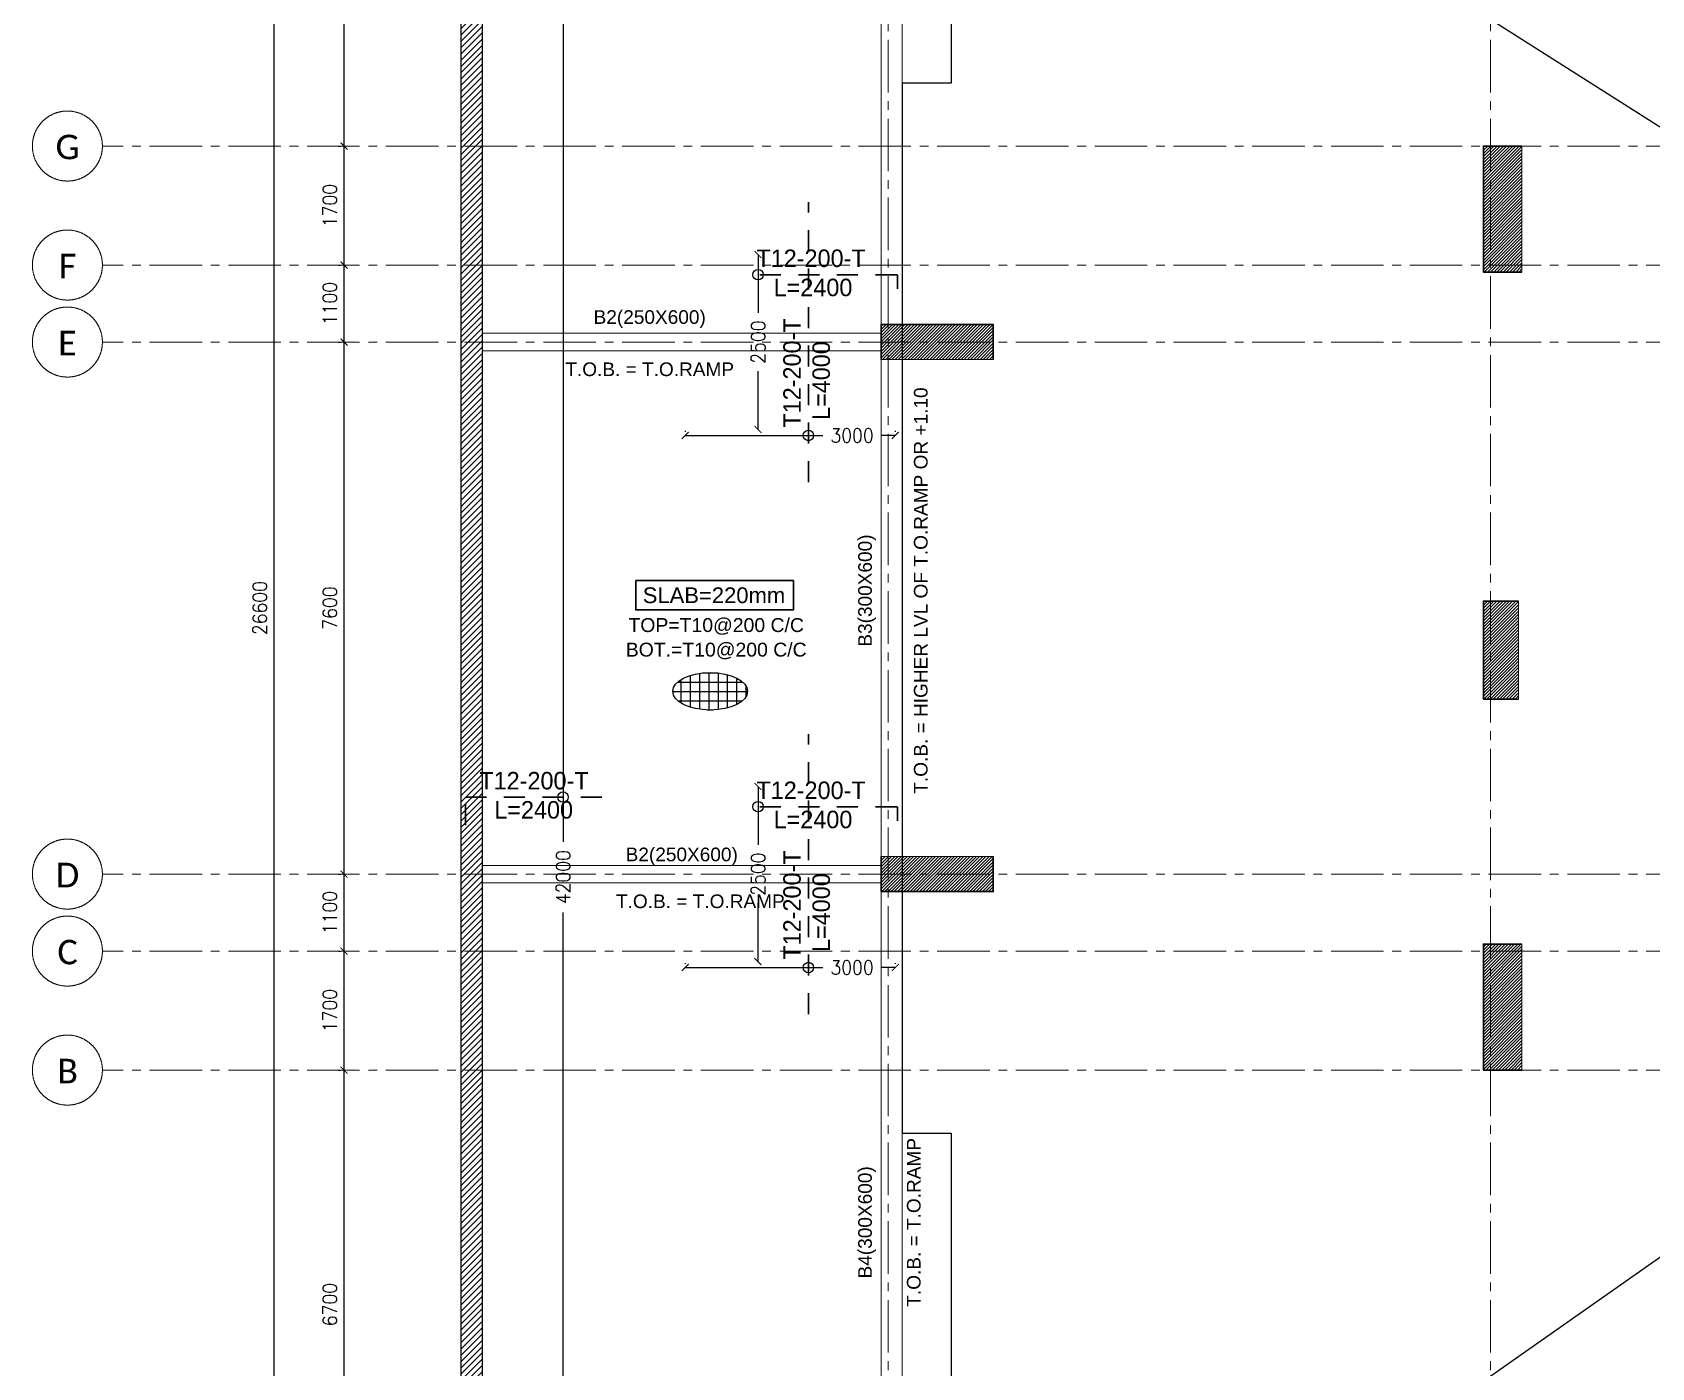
# Model space of a CAD drawing. Header units: millimetres. Extents: x -967280 to 3852, y 2833 to 1955156.
# Drawn here: x -453053 to -429926, y 589687 to 608761 of the extents above; entities that cross this region are included whole.
import ezdxf
from ezdxf.enums import TextEntityAlignment as Align

# ---------------------------------------------------------------- set-up
doc = ezdxf.new("R2010")
doc.units = ezdxf.units.MM
doc.header["$LTSCALE"] = 1000
doc.header["$PDMODE"] = 35
doc.header["$PDSIZE"] = 25
for name, pattern in [('$0$DASHED2', [0.375, 0.25, -0.125]), ('B05-FIRST FLOOR PLAN$0$DLINE', [0.55, 0.3, -0.25]), ('Columns_Structural070816$0$CENTER2', [1.125, 0.75, -0.125, 0.125, -0.125]), ('HRZN_Line-Ptrn-Sold', [9144001.0, 9144000.0, -1])]:
    doc.linetypes.add(name, pattern=pattern)
for name, color, linetype in [('_N-DIM 3', 7, 'Continuous'), ('B05-FIRST FLOOR PLAN$0$STR_ROOF RFT$0$S-SYMB', 30, 'Continuous'), ('R.C. footing', 4, 'Continuous'), ('S - BATH Hach', 1, 'Continuous'), ('S - col hach', 1, 'Continuous'), ('S - dot', 1, 'Continuous'), ('S -Beams', 2, 'Continuous'), ('ST-LEVEL', 3, 'Continuous')]:
    doc.layers.add(name, color=color, linetype=linetype)
for name, color, linetype, lineweight in [('A-AX-ATT-100', 7, 'HRZN_Line-Ptrn-Sold', 18), ('BEAMS', 3, 'HRZN_Line-Ptrn-Sold', 18), ('S - column', 6, 'Continuous', 60), ('S-TEXT-1', 3, 'Continuous', 20), ('S-TEXT-3', 8, 'Continuous', 13), ('ST-000-AXIS', 9, 'Columns_Structural070816$0$CENTER2', 9), ('ST-203-SLAB-TXT', 7, 'Continuous', 30), ('ST-206-SLAB-DIM', 1, 'Continuous', 20), ('ST-RFT-BOT', 2, '$0$DASHED2', 30), ('ST-RFT-TOP', 5, '$0$DASHED2', 30)]:
    doc.layers.add(name, color=color, linetype=linetype, lineweight=lineweight)
doc.styles.add('Arial_3', font='arial.ttf', dxfattribs={"height": 7999.15942})
doc.styles.add('B05-FIRST FLOOR PLAN$0$XS-Roof RFT$0$T25-100', font='STENCIL.shx', dxfattribs={"height": 250})
doc.styles.add('Calibri_2', font='calibri.ttf', dxfattribs={"height": 300})
doc.styles.add('ISO', font='isocp2.shx', dxfattribs={"width": 0.8})
doc.styles.add('STRECTURAL', font='arial.ttf')
doc.styles.add('TUNELNO', font='romans.shx', dxfattribs={"width": 0.9})
doc.styles.add('XREF-ST-FRAMING 1ST FLOOR$0$STRECTURAL', font='arial.ttf')
doc.dimstyles.new('Copy(2) of DSEC', dxfattribs={"dimtxt": 200, "dimasz": 100, "dimexe": 50, "dimexo": 80, "dimgap": 100, "dimtad": 1, "dimdec": 0, "dimrnd": 5, "dimzin": 0, "dimdsep": 46, "dimtxsty": 'TUNELNO', "dimblk": 'ARCHTICK', "dimcen": 0.09, "dimclrd": 1, "dimclre": 1, "dimclrt": 3, "dimadec": 0, "dimazin": 0, "dimtfac": 0.78125, "dimtdec": 0, "dimtix": 1, "dimtmove": 2, "dimatfit": 3, "dimldrblk": 'ARCHTICK', "dimfxl": 1, "dimtolj": 1, "dimtzin": 0, "dimarcsym": 0})
pattern_1 = [(45, (193250.144, -596912.31), (-22.4506403, 22.4506403), [])]

# ---------------------------------------------------------------- blocks, each defined once
blk = doc.blocks.new('A$C46269fcd new')
at = {"layer": 'S - BATH Hach', "ltscale": 30, "transparency": 33554483}
h = blk.add_hatch(dxfattribs=at)
h.set_pattern_fill('ANSI31', color=1, scale=20)
h.set_pattern_definition([(45, (643184.17, -484711.8), (-44.9012806, 44.9012806), [])])
h.paths.add_polyline_path([(47835, 35800), (47835, -9200), (-6100, -9200), (-6100, 35800), (-5800, 35800), (-5800, -8900), (47535, -8900), (47535, 35800)])
at = {"layer": 'R.C. footing', "color": 4, "ltscale": 30}
blk.add_lwpolyline([(47835, 35800), (47835, -9200), (-6100, -9200), (-6100, 35800), (-5800, 35800), (-5800, -8900), (47535, -8900), (47535, 35800)], close=True, dxfattribs=at)
blk = doc.blocks.new('FROM FOUNDATION TO UPPER LOWER BASEMENT_COLUMNS(new2)')
at = {"layer": 'S - col hach'}
h = blk.add_hatch(dxfattribs=at)
h.set_pattern_fill('ANSI31', color=256, scale=10)
h.set_pattern_definition([(45, (-119733.897, -851549.915), (-22.4506403, 22.4506403), [])])
h.paths.add_polyline_path([(425949, 630340), (425399, 630340), (425399, 628540), (425949, 628540)])
h = blk.add_hatch(dxfattribs=at)
h.set_pattern_fill('ANSI31', color=256, scale=10)
h.set_pattern_definition(pattern_1)
h.paths.add_polyline_path([(416799, 627290), (418399, 627290), (418399, 627790), (416799, 627790)])
h = blk.add_hatch(dxfattribs=at)
h.set_pattern_fill('ANSI31', color=256, scale=10)
h.set_pattern_definition([(45, (193250.144, -602312.31), (-22.4506403, 22.4506403), [])])
h.paths.add_polyline_path([(425899, 623840), (425399, 623840), (425399, 622440), (425899, 622440)])
h = blk.add_hatch(dxfattribs=at)
h.set_pattern_fill('ANSI31', color=256, scale=10)
h.set_pattern_definition(pattern_1)
h.paths.add_polyline_path([(418399, 620190), (416799, 620190), (416799, 619690), (418399, 619690)])
h = blk.add_hatch(dxfattribs=at)
h.set_pattern_fill('ANSI31', color=256, scale=10)
h.set_pattern_definition(pattern_1)
h.paths.add_polyline_path([(425949, 617140), (425949, 618940), (425399, 618940), (425399, 617140)])
at = {"layer": 'S - column', "lineweight": 15}
for points in [[(425949, 630340), (425399, 630340), (425399, 628540), (425949, 628540)], [(416799, 627790), (416799, 627290), (418399, 627290), (418399, 627790)], [(425899, 623840), (425399, 623840), (425399, 622440), (425899, 622440)], [(418399, 619690), (416799, 619690), (416799, 620190), (418399, 620190)], [(425949, 618940), (425949, 617140), (425399, 617140), (425399, 618940)]]:
    blk.add_lwpolyline(points, close=True, dxfattribs=at)
at = {"layer": 'ST-RFT-BOT', "color": 7, "linetype": 'Continuous', "ltscale": 30}
for points in [[(425949, 630340), (425399, 630340), (425399, 628540), (425949, 628540)], [(418399, 627290), (418399, 627790), (416799, 627790), (416799, 627290)], [(425899, 623840), (425399, 623840), (425399, 622440), (425899, 622440)], [(418399, 620190), (418399, 619690), (416799, 619690), (416799, 620190)], [(425949, 618940), (425399, 618940), (425399, 617140), (425949, 617140)]]:
    blk.add_lwpolyline(points, dxfattribs=at)
blk = doc.blocks.new('_ArchTick')
at = {"color": 0, "linetype": 'ByBlock', "const_width": 0.15}
blk.add_lwpolyline([(-0.5, -0.5), (0.5, 0.5)], dxfattribs=at)
blk = doc.blocks.new('*D1014')
at = {"layer": 'Defpoints', "color": 0, "transparency": 16777216}
for p in [(-445516, 621537), (-445516, 579537), (-445474, 579537)]:
    blk.add_point(p, dxfattribs=at)
at = {"layer": 'ST-206-SLAB-DIM', "color": 1, "lineweight": -2, "transparency": 16777216}
for p, q in [((-445474, 621537), (-445474, 597197)), ((-445436, 621537), (-445424, 621537)), ((-445474, 579537), (-445474, 596191)), ((-445436, 579537), (-445424, 579537))]:
    blk.add_line(p, q, dxfattribs=at)
at = {"layer": 'ST-206-SLAB-DIM', "color": 1, "lineweight": -2, "transparency": 16777216, "xscale": 100, "yscale": 100, "zscale": 100}
for p, rotation in [((-445474, 621537), 90), ((-445474, 579537), 270)]:
    blk.add_blockref('_ArchTick', p, dxfattribs=dict(at, rotation=rotation))
at = {"layer": 'ST-206-SLAB-DIM', "color": 3, "transparency": 16777216, "insert": (-445474, 596694), "char_height": 200, "attachment_point": 5, "rotation": 90, "style": 'TUNELNO'}
blk.add_mtext('\\A1;42000', dxfattribs=at)
blk = doc.blocks.new('*D1015')
at = {"layer": 'Defpoints', "color": 0, "transparency": 16777216}
for p in [(-442659, 605587), (-442689, 603087), (-442659, 603087)]:
    blk.add_point(p, dxfattribs=at)
at = {"layer": 'ST-206-SLAB-DIM', "color": 1, "lineweight": -2, "transparency": 16777216}
for p, q in [((-442689, 605587), (-442689, 604755)), ((-442689, 603087), (-442689, 603920))]:
    blk.add_line(p, q, dxfattribs=at)
at = {"layer": 'ST-206-SLAB-DIM', "color": 1, "lineweight": -2, "transparency": 16777216, "xscale": 100, "yscale": 100, "zscale": 100}
for p, rotation in [((-442689, 605587), 90), ((-442689, 603087), 270)]:
    blk.add_blockref('_ArchTick', p, dxfattribs=dict(at, rotation=rotation))
at = {"layer": 'ST-206-SLAB-DIM', "color": 3, "transparency": 16777216, "insert": (-442689, 604337), "char_height": 200, "attachment_point": 5, "rotation": 90, "style": 'TUNELNO'}
blk.add_mtext('\\A1;2500', dxfattribs=at)
blk = doc.blocks.new('*D1059')
at = {"layer": 'Defpoints', "color": 0, "transparency": 16777216}
for p in [(-443729, 602987), (-440729, 603003), (-440729, 602987)]:
    blk.add_point(p, dxfattribs=at)
at = {"layer": 'ST-206-SLAB-DIM', "color": 1, "lineweight": -2, "transparency": 16777216}
for p, q in [((-443729, 603067), (-443729, 603053)), ((-443729, 603003), (-441763, 603003)), ((-440729, 603003), (-440929, 603003)), ((-440729, 603067), (-440729, 603053))]:
    blk.add_line(p, q, dxfattribs=at)
at = {"layer": 'ST-206-SLAB-DIM', "color": 1, "lineweight": -2, "transparency": 16777216, "xscale": 100, "yscale": 100, "zscale": 100, "rotation": 180}
blk.add_blockref('_ArchTick', (-443729, 603003), dxfattribs=at)
at = {"layer": 'ST-206-SLAB-DIM', "color": 1, "lineweight": -2, "transparency": 16777216, "xscale": 100, "yscale": 100, "zscale": 100}
blk.add_blockref('_ArchTick', (-440729, 603003), dxfattribs=at)
at = {"layer": 'ST-206-SLAB-DIM', "color": 3, "transparency": 16777216, "insert": (-441346, 603003), "char_height": 200, "attachment_point": 5, "style": 'TUNELNO'}
blk.add_mtext('\\A1;3000', dxfattribs=at)
blk = doc.blocks.new('00_block1010')
at = {"layer": 'S-TEXT-1', "style": 'ISO', "width": 0.8}
for tag, p in [('LINE_1', (40.7, 75.2)), ('LINE_2', (40.7, 44.3))]:
    blk.add_attdef(tag, text='', height=22.5, dxfattribs=at).set_placement(p, align=Align.CENTER)
at = {"layer": 'S-TEXT-3', "style": 'ISO', "width": 0.8}
blk.add_attdef('LINE_3', text='', height=18, dxfattribs=at).set_placement((40.7, 13.4), align=Align.CENTER)
blk = doc.blocks.new('*D1060')
at = {"layer": 'Defpoints', "color": 0, "transparency": 16777216}
for p in [(-442659, 597987), (-442689, 595487), (-442659, 595487)]:
    blk.add_point(p, dxfattribs=at)
at = {"layer": 'ST-206-SLAB-DIM', "color": 1, "lineweight": -2, "transparency": 16777216}
for p, q in [((-442689, 597987), (-442689, 597155)), ((-442689, 595487), (-442689, 596320))]:
    blk.add_line(p, q, dxfattribs=at)
at = {"layer": 'ST-206-SLAB-DIM', "color": 1, "lineweight": -2, "transparency": 16777216, "xscale": 100, "yscale": 100, "zscale": 100}
for p, rotation in [((-442689, 597987), 90), ((-442689, 595487), 270)]:
    blk.add_blockref('_ArchTick', p, dxfattribs=dict(at, rotation=rotation))
at = {"layer": 'ST-206-SLAB-DIM', "color": 3, "transparency": 16777216, "insert": (-442689, 596737), "char_height": 200, "attachment_point": 5, "rotation": 90, "style": 'TUNELNO'}
blk.add_mtext('\\A1;2500', dxfattribs=at)
blk = doc.blocks.new('*D1061')
at = {"layer": 'Defpoints', "color": 0, "transparency": 16777216}
for p in [(-443729, 595387), (-440729, 595403), (-440729, 595387)]:
    blk.add_point(p, dxfattribs=at)
at = {"layer": 'ST-206-SLAB-DIM', "color": 1, "lineweight": -2, "transparency": 16777216}
for p, q in [((-443729, 595467), (-443729, 595453)), ((-443729, 595403), (-441763, 595403)), ((-440729, 595403), (-440929, 595403)), ((-440729, 595467), (-440729, 595453))]:
    blk.add_line(p, q, dxfattribs=at)
at = {"layer": 'ST-206-SLAB-DIM', "color": 1, "lineweight": -2, "transparency": 16777216, "xscale": 100, "yscale": 100, "zscale": 100, "rotation": 180}
blk.add_blockref('_ArchTick', (-443729, 595403), dxfattribs=at)
at = {"layer": 'ST-206-SLAB-DIM', "color": 1, "lineweight": -2, "transparency": 16777216, "xscale": 100, "yscale": 100, "zscale": 100}
blk.add_blockref('_ArchTick', (-440729, 595403), dxfattribs=at)
at = {"layer": 'ST-206-SLAB-DIM', "color": 3, "transparency": 16777216, "insert": (-441346, 595403), "char_height": 200, "attachment_point": 5, "style": 'TUNELNO'}
blk.add_mtext('\\A1;3000', dxfattribs=at)
blk = doc.blocks.new('Grid - HRZN_G-Datm-Grid-Head-1554275-FIRST FLOOR FFL_1_')
at = {"layer": 'A-AX-ATT-100'}
blk.add_circle((0, 0), 5, dxfattribs=at)
blk = doc.blocks.new('*D1505')
at = {"layer": '_N-DIM 3', "color": 1, "linetype": 'Continuous', "lineweight": -2, "ltscale": 30, "transparency": 16777216}
for p, q in [((509045, 737040), (509075, 737040)), ((509125, 737040), (509125, 730340)), ((509045, 730340), (509075, 730340))]:
    blk.add_line(p, q, dxfattribs=at)
at = {"layer": 'Defpoints', "color": 0, "linetype": 'Continuous', "ltscale": 30, "transparency": 16777216}
for p in [(509125, 737040), (509125, 730340), (509125, 730340)]:
    blk.add_point(p, dxfattribs=at)
at = {"layer": '_N-DIM 3', "color": 1, "linetype": 'Continuous', "lineweight": -2, "ltscale": 30, "transparency": 16777216, "xscale": 100, "yscale": 100, "zscale": 100}
for p, rotation in [((509125, 737040), 90), ((509125, 730340), 270)]:
    blk.add_blockref('_ArchTick', p, dxfattribs=dict(at, rotation=rotation))
at = {"layer": '_N-DIM 3', "color": 3, "linetype": 'Continuous', "ltscale": 30, "transparency": 16777216, "insert": (508925, 733690), "char_height": 200, "attachment_point": 5, "rotation": 90, "style": 'TUNELNO'}
blk.add_mtext('\\A1;6700', dxfattribs=at)
blk = doc.blocks.new('*D1506')
at = {"layer": '_N-DIM 3', "color": 1, "linetype": 'Continuous', "lineweight": -2, "ltscale": 30, "transparency": 16777216}
for p, q in [((509045, 730340), (509075, 730340)), ((509125, 730340), (509125, 728640)), ((509045, 728640), (509075, 728640))]:
    blk.add_line(p, q, dxfattribs=at)
at = {"layer": 'Defpoints', "color": 0, "linetype": 'Continuous', "ltscale": 30, "transparency": 16777216}
for p in [(509125, 730340), (509125, 728640), (509125, 728640)]:
    blk.add_point(p, dxfattribs=at)
at = {"layer": '_N-DIM 3', "color": 1, "linetype": 'Continuous', "lineweight": -2, "ltscale": 30, "transparency": 16777216, "xscale": 100, "yscale": 100, "zscale": 100}
for p, rotation in [((509125, 730340), 90), ((509125, 728640), 270)]:
    blk.add_blockref('_ArchTick', p, dxfattribs=dict(at, rotation=rotation))
at = {"layer": '_N-DIM 3', "color": 3, "linetype": 'Continuous', "ltscale": 30, "transparency": 16777216, "insert": (508925, 729490), "char_height": 200, "attachment_point": 5, "rotation": 90, "style": 'TUNELNO'}
blk.add_mtext('\\A1;1700', dxfattribs=at)
blk = doc.blocks.new('*D1507')
at = {"layer": '_N-DIM 3', "color": 1, "linetype": 'Continuous', "lineweight": -2, "ltscale": 30, "transparency": 16777216}
for p, q in [((509045, 728640), (509075, 728640)), ((509125, 728640), (509125, 727540)), ((509045, 727540), (509075, 727540))]:
    blk.add_line(p, q, dxfattribs=at)
at = {"layer": 'Defpoints', "color": 0, "linetype": 'Continuous', "ltscale": 30, "transparency": 16777216}
for p in [(509125, 728640), (509125, 727540), (509125, 727540)]:
    blk.add_point(p, dxfattribs=at)
at = {"layer": '_N-DIM 3', "color": 1, "linetype": 'Continuous', "lineweight": -2, "ltscale": 30, "transparency": 16777216, "xscale": 100, "yscale": 100, "zscale": 100}
for p, rotation in [((509125, 728640), 90), ((509125, 727540), 270)]:
    blk.add_blockref('_ArchTick', p, dxfattribs=dict(at, rotation=rotation))
at = {"layer": '_N-DIM 3', "color": 3, "linetype": 'Continuous', "ltscale": 30, "transparency": 16777216, "insert": (508925, 728090), "char_height": 200, "attachment_point": 5, "rotation": 90, "style": 'TUNELNO'}
blk.add_mtext('\\A1;1100', dxfattribs=at)
blk = doc.blocks.new('*D1508')
at = {"layer": '_N-DIM 3', "color": 1, "linetype": 'Continuous', "lineweight": -2, "ltscale": 30, "transparency": 16777216}
for p, q in [((509045, 727540), (509075, 727540)), ((509125, 727540), (509125, 719940)), ((509045, 719940), (509075, 719940))]:
    blk.add_line(p, q, dxfattribs=at)
at = {"layer": 'Defpoints', "color": 0, "linetype": 'Continuous', "ltscale": 30, "transparency": 16777216}
for p in [(509125, 727540), (509125, 719940), (509125, 719940)]:
    blk.add_point(p, dxfattribs=at)
at = {"layer": '_N-DIM 3', "color": 1, "linetype": 'Continuous', "lineweight": -2, "ltscale": 30, "transparency": 16777216, "xscale": 100, "yscale": 100, "zscale": 100}
for p, rotation in [((509125, 727540), 90), ((509125, 719940), 270)]:
    blk.add_blockref('_ArchTick', p, dxfattribs=dict(at, rotation=rotation))
at = {"layer": '_N-DIM 3', "color": 3, "linetype": 'Continuous', "ltscale": 30, "transparency": 16777216, "insert": (508925, 723740), "char_height": 200, "attachment_point": 5, "rotation": 90, "style": 'TUNELNO'}
blk.add_mtext('\\A1;7600', dxfattribs=at)
blk = doc.blocks.new('*D1509')
at = {"layer": '_N-DIM 3', "color": 1, "linetype": 'Continuous', "lineweight": -2, "ltscale": 30, "transparency": 16777216}
for p, q in [((509045, 719940), (509075, 719940)), ((509125, 719940), (509125, 718840)), ((509045, 718840), (509075, 718840))]:
    blk.add_line(p, q, dxfattribs=at)
at = {"layer": 'Defpoints', "color": 0, "linetype": 'Continuous', "ltscale": 30, "transparency": 16777216}
for p in [(509125, 719940), (509125, 718840), (509125, 718840)]:
    blk.add_point(p, dxfattribs=at)
at = {"layer": '_N-DIM 3', "color": 1, "linetype": 'Continuous', "lineweight": -2, "ltscale": 30, "transparency": 16777216, "xscale": 100, "yscale": 100, "zscale": 100}
for p, rotation in [((509125, 719940), 90), ((509125, 718840), 270)]:
    blk.add_blockref('_ArchTick', p, dxfattribs=dict(at, rotation=rotation))
at = {"layer": '_N-DIM 3', "color": 3, "linetype": 'Continuous', "ltscale": 30, "transparency": 16777216, "insert": (508925, 719390), "char_height": 200, "attachment_point": 5, "rotation": 90, "style": 'TUNELNO'}
blk.add_mtext('\\A1;1100', dxfattribs=at)
blk = doc.blocks.new('*D1510')
at = {"layer": '_N-DIM 3', "color": 1, "linetype": 'Continuous', "lineweight": -2, "ltscale": 30, "transparency": 16777216}
for p, q in [((509045, 718840), (509075, 718840)), ((509125, 718840), (509125, 717140)), ((509045, 717140), (509075, 717140))]:
    blk.add_line(p, q, dxfattribs=at)
at = {"layer": 'Defpoints', "color": 0, "linetype": 'Continuous', "ltscale": 30, "transparency": 16777216}
for p in [(509125, 718840), (509125, 717140), (509125, 717140)]:
    blk.add_point(p, dxfattribs=at)
at = {"layer": '_N-DIM 3', "color": 1, "linetype": 'Continuous', "lineweight": -2, "ltscale": 30, "transparency": 16777216, "xscale": 100, "yscale": 100, "zscale": 100}
for p, rotation in [((509125, 718840), 90), ((509125, 717140), 270)]:
    blk.add_blockref('_ArchTick', p, dxfattribs=dict(at, rotation=rotation))
at = {"layer": '_N-DIM 3', "color": 3, "linetype": 'Continuous', "ltscale": 30, "transparency": 16777216, "insert": (508925, 717990), "char_height": 200, "attachment_point": 5, "rotation": 90, "style": 'TUNELNO'}
blk.add_mtext('\\A1;1700', dxfattribs=at)
blk = doc.blocks.new('*D1511')
at = {"layer": '_N-DIM 3', "color": 1, "linetype": 'Continuous', "lineweight": -2, "ltscale": 30, "transparency": 16777216}
for p, q in [((509045, 717140), (509075, 717140)), ((509125, 717140), (509125, 710440)), ((509045, 710440), (509075, 710440))]:
    blk.add_line(p, q, dxfattribs=at)
at = {"layer": 'Defpoints', "color": 0, "linetype": 'Continuous', "ltscale": 30, "transparency": 16777216}
for p in [(509125, 717140), (509125, 710440), (509125, 710440)]:
    blk.add_point(p, dxfattribs=at)
at = {"layer": '_N-DIM 3', "color": 1, "linetype": 'Continuous', "lineweight": -2, "ltscale": 30, "transparency": 16777216, "xscale": 100, "yscale": 100, "zscale": 100}
for p, rotation in [((509125, 717140), 90), ((509125, 710440), 270)]:
    blk.add_blockref('_ArchTick', p, dxfattribs=dict(at, rotation=rotation))
at = {"layer": '_N-DIM 3', "color": 3, "linetype": 'Continuous', "ltscale": 30, "transparency": 16777216, "insert": (508925, 713790), "char_height": 200, "attachment_point": 5, "rotation": 90, "style": 'TUNELNO'}
blk.add_mtext('\\A1;6700', dxfattribs=at)
blk = doc.blocks.new('*D1512')
at = {"layer": '_N-DIM 3', "color": 1, "linetype": 'Continuous', "lineweight": -2, "ltscale": 30, "transparency": 16777216}
for p, q in [((508045, 737040), (508075, 737040)), ((508125, 737040), (508125, 710440)), ((508045, 710440), (508075, 710440))]:
    blk.add_line(p, q, dxfattribs=at)
at = {"layer": 'Defpoints', "color": 0, "linetype": 'Continuous', "ltscale": 30, "transparency": 16777216}
for p in [(508125, 737040), (508125, 710440), (508125, 710440)]:
    blk.add_point(p, dxfattribs=at)
at = {"layer": '_N-DIM 3', "color": 1, "linetype": 'Continuous', "lineweight": -2, "ltscale": 30, "transparency": 16777216, "xscale": 100, "yscale": 100, "zscale": 100}
for p, rotation in [((508125, 737040), 90), ((508125, 710440), 270)]:
    blk.add_blockref('_ArchTick', p, dxfattribs=dict(at, rotation=rotation))
at = {"layer": '_N-DIM 3', "color": 3, "linetype": 'Continuous', "ltscale": 30, "transparency": 16777216, "insert": (507925, 723740), "char_height": 200, "attachment_point": 5, "rotation": 90, "style": 'TUNELNO'}
blk.add_mtext('\\A1;26600', dxfattribs=at)
blk = doc.blocks.new('AXES-00')
at = {"layer": 'ST-000-AXIS'}
for p, q in [((516898.9, 750979.6), (516898.9, 695813.8)), ((525498.9, 750979.6), (525498.9, 695813.8)), ((575723.2, 730339.7), (505674.3, 730339.7)), ((575723.2, 728639.7), (505674.3, 728639.7)), ((575723.2, 727539.7), (505674.3, 727539.7)), ((575723.2, 719939.7), (505674.3, 719939.7)), ((575723.2, 718839.7), (505674.3, 718839.7)), ((575723.2, 717139.7), (505674.3, 717139.7))]:
    blk.add_line(p, q, dxfattribs=at)
at = {"layer": 'A-AX-ATT-100', "xscale": 100.0000000000001, "yscale": 100.0000000000001, "zscale": 100.0000000000001, "rotation": 90}
for p in [(505174.3, 730339.7), (505174.3, 728639.7), (505174.3, 727539.7), (505174.3, 719939.7), (505174.3, 718839.7), (505174.3, 717139.7)]:
    blk.add_blockref('Grid - HRZN_G-Datm-Grid-Head-1554275-FIRST FLOOR FFL_1_', p, dxfattribs=at)
at = {"layer": 'A-AX-ATT-100', "linetype": 'Continuous', "lineweight": 13, "char_height": 350, "attachment_point": 1, "style": 'Calibri_2'}
for s, insert, width in [('G', (505005.2, 730501), 416.877), ('F', (505051.7, 728801), 304.641), ('E', (505041.7, 727701), 328.692), ('D', (505008.7, 720101), 408.861), ('C', (505031.7, 719001), 352.742), ('B', (505028.2, 717301), 360.759)]:
    blk.add_mtext(s, dxfattribs=dict(at, insert=insert, width=width))
at = {"layer": '_N-DIM 3', "color": 3, "linetype": 'Continuous', "ltscale": 30}
for base, p1, p2, picture, middle in [((508125, 710439.7), (508125, 737039.7), (508125, 710439.7), '*D1512', (507925, 723739.7)), ((509125, 730339.7), (509125, 737039.7), (509125, 730339.7), '*D1505', (508925, 733689.7)), ((509125, 728639.7), (509125, 730339.7), (509125, 728639.7), '*D1506', (508925, 729489.7)), ((509125, 727539.7), (509125, 728639.7), (509125, 727539.7), '*D1507', (508925, 728089.7)), ((509125, 719939.7), (509125, 727539.7), (509125, 719939.7), '*D1508', (508925, 723739.7)), ((509125, 718839.7), (509125, 719939.7), (509125, 718839.7), '*D1509', (508925, 719389.7)), ((509125, 717139.7), (509125, 718839.7), (509125, 717139.7), '*D1510', (508925, 717989.7)), ((509125, 710439.7), (509125, 717139.7), (509125, 710439.7), '*D1511', (508925, 713789.7))]:
    dim = blk.add_linear_dim(base=base, p1=p1, p2=p2, angle=90, dimstyle='Copy(2) of DSEC', dxfattribs=at)
    dim.commit()
    dim.dimension.update_dxf_attribs({"geometry": picture, "text_midpoint": middle})

msp = doc.modelspace()

# ---------------------------------------------------------------- hatches: boundary and pattern name
at = {"layer": 'ST-LEVEL'}
h = msp.add_hatch(dxfattribs=at)
h.set_pattern_fill('NET', color=6, scale=1057.870248)
h.set_pattern_definition([(0, (-470231.61, 636503.74), (0, 132.23378), []), (90, (-470231.61, 636503.74), (-132.23378, 8e-15), [])])
edge = h.paths.add_edge_path()
edge.add_ellipse((-443372.6, 599348.3), major_axis=(535.4, 0), ratio=0.4996806, start_angle=0, end_angle=360)

# ---------------------------------------------------------------- linework, layer by layer
at = {"layer": 'B05-FIRST FLOOR PLAN$0$STR_ROOF RFT$0$S-SYMB'}
for centre in [(-442688.7, 605299.9), (-441969.4, 603002.8), (-445474.3, 597837.6), (-442688.7, 597699.9), (-441969.4, 595402.8)]:
    msp.add_circle(centre, 75, dxfattribs=at)
at = {"layer": 'BEAMS'}
for p, q in [((-440928.7, 604587.4), (-440928.7, 613937.4)), ((-440628.7, 604587.4), (-440628.7, 613937.4)), ((-446628.7, 604462.4), (-440928.7, 604462.4)), ((-446628.7, 604212.4), (-440928.7, 604212.4)), ((-440928.7, 596987.4), (-440928.7, 604087.4)), ((-440628.7, 596987.4), (-440628.7, 604087.4)), ((-446628.7, 596862.4), (-440928.7, 596862.4)), ((-446628.7, 596612.4), (-440928.7, 596612.4)), ((-440928.7, 587137.4), (-440928.7, 596487.4)), ((-440628.7, 587137.4), (-440628.7, 596487.4))]:
    msp.add_line(p, q, dxfattribs=at)
at = {"layer": 'S - dot'}
for p, q in [((-393293.7, 616837.4), (-439828.7, 584237.4)), ((-393293.7, 616837.4), (-439828.7, 584237.4)), ((-439928.7, 613837.4), (-393293.7, 584237.4)), ((-439928.7, 613837.4), (-393293.7, 584237.4))]:
    msp.add_line(p, q, dxfattribs=at)
at = {"layer": 'S -Beams', "color": 6, "ltscale": 30}
msp.add_lwpolyline([(-446928.7, 623037.4), (-392993.7, 623037.4), (-392993.7, 616837.4), (-413028.7, 616837.4), (-413028.7, 613637.4), (-417228.7, 613637.4), (-417228.7, 614837.4), (-423078.7, 614837.4), (-423078.7, 612537.4), (-430728.7, 612537.4), (-430728.7, 616037.4), (-435928.7, 616037.4), (-435928.7, 614237.4), (-439928.7, 614237.4), (-439928.7, 608037.4), (-440628.7, 608037.4), (-440628.7, 593037.4), (-439928.7, 593037.4), (-439928.7, 586837.4), (-439828.7, 586837.4), (-439828.7, 584237.4), (-392993.7, 584237.4), (-392993.7, 578037.4), (-446928.7, 578037.4)], close=True, dxfattribs=at)
at = {"layer": 'ST-203-SLAB-TXT'}
msp.add_lwpolyline([(-444436.6, 600929.1), (-442182.9, 600929.1), (-442182.9, 600510), (-444436.6, 600510)], close=True, dxfattribs=at)
at = {"layer": 'ST-LEVEL'}
msp.add_ellipse((-443372.6, 599348.3), major_axis=(535.4, 0), ratio=0.4996806, dxfattribs=at)
at = {"layer": 'ST-RFT-TOP', "linetype": 'B05-FIRST FLOOR PLAN$0$DLINE'}
for points in [[(-441969.4, 602337.4), (-441969.4, 606337.4)], [(-441969.4, 594737.4), (-441969.4, 598737.4)], [(-446867.6, 597437.6), (-446867.6, 597837.6), (-444867.6, 597837.6)]]:
    msp.add_lwpolyline(points, dxfattribs=at)
for points in [[(-440698.7, 605099.9), (-440698.7, 605287.4, 0.4142136), (-440711.2, 605299.9), (-442904.1, 605299.9)], [(-440698.7, 597499.9), (-440698.7, 597687.4, 0.4142136), (-440711.2, 597699.9), (-442904.1, 597699.9)]]:
    msp.add_lwpolyline(points, format="xyb", dxfattribs=at)

# ---------------------------------------------------------------- block references
at = {"layer": 'S - column', "color": 7, "true_color": 0xffffff}
msp.add_blockref('A$C46269fcd new', (-440828.7, 587237.4), dxfattribs=at)
at = {"layer": 'S - column'}
msp.add_blockref('FROM FOUNDATION TO UPPER LOWER BASEMENT_COLUMNS(new2)', (-857727.6, -23202.4), dxfattribs=at)
at = {"layer": 'S -Beams'}
msp.add_blockref('AXES-00', (-957727.6, -123202.4), dxfattribs=at)
at = {"layer": 'ST-LEVEL'}
ref = msp.add_blockref('00_block1010', (-443516.2, 599641.5), dxfattribs=dict(at, xscale=5.652994139727763, yscale=5.652994139727763, zscale=5.652994139727763))
ref.add_attrib('LINE_1', 'TOP=T10@200 C/C', dxfattribs={"layer": 'S-TEXT-1', "height": 198.351, "style": 'STRECTURAL'}).set_placement((-443286.3, 600135.9), align=Align.BOTTOM_CENTER)
ref.add_attrib('LINE_2', 'BOT.=T10@200 C/C', dxfattribs={"layer": 'S-TEXT-1', "height": 198.351, "style": 'STRECTURAL'}).set_placement((-443286.3, 599844.6), align=Align.CENTER)

# ---------------------------------------------------------------- texts
at = {"layer": 'BEAMS', "style": 'Arial_3'}
for s, p in [('B2(250X600)', (-444236.3, 604538.8)), ('T.O.B. = T.O.RAMP', (-444236.3, 603792.8)), ('B2(250X600)', (-443778.7, 596862.4)), ('T.O.B. = T.O.RAMP', (-443512.6, 596192.8))]:
    msp.add_text(s, height=194.734, dxfattribs=at).set_placement(p, align=Align.BOTTOM_CENTER)
for s, p in [('T.O.B. = HIGHER LVL OF T.O.RAMP OR +1.10', (-440209.1, 600787.4)), ('B3(300X600)', (-441005.1, 600787.4)), ('T.O.B. = T.O.RAMP', (-440309.1, 591762.4)), ('B4(300X600)', (-441005.1, 591762.4))]:
    msp.add_text(s, height=194.734, rotation=90, dxfattribs=at).set_placement(p, align=Align.BOTTOM_CENTER)
at = {"layer": 'ST-203-SLAB-TXT', "style": 'B05-FIRST FLOOR PLAN$0$XS-Roof RFT$0$T25-100'}
for s, p in [('T12-200-T', (-442712.1, 605409.2)), ('L=2400', (-442466.2, 604992.5)), ('T12-200-T', (-446669.5, 597946.9)), ('T12-200-T', (-442712.1, 597809.2)), ('L=2400', (-446455.9, 597530.2)), ('L=2400', (-442466.2, 597392.5))]:
    msp.add_text(s, height=250, dxfattribs=at).set_placement(p)
for s, p in [('T12-200-T', (-442078.6, 603115.1)), ('L=4000', (-441662, 603224.5)), ('T12-200-T', (-442078.6, 595515.1)), ('L=4000', (-441662, 595624.5))]:
    msp.add_text(s, height=250, rotation=90, dxfattribs=at).set_placement(p)
at = {"layer": 'ST-203-SLAB-TXT', "insert": (-443318.2, 600719), "char_height": 224.99, "attachment_point": 5, "style": 'XREF-ST-FRAMING 1ST FLOOR$0$STRECTURAL'}
msp.add_mtext('SLAB=220mm', dxfattribs=at)

# ---------------------------------------------------------------- dimensions: what is measured, and where the dimension line sits
at = {"layer": 'ST-206-SLAB-DIM'}
for base, p1, p2, angle, picture, middle in [((-445474.4, 579537.4), (-445516.4, 621537.4), (-445516.4, 579537.4), 270, '*D1014', (-445474.4, 596694)), ((-442688.8, 603087.4), (-442658.8, 605587.4), (-442658.8, 603087.4), 270, '*D1015', (-442688.8, 604337.4)), ((-440728.7, 603002.8), (-443728.7, 602986.6), (-440728.7, 602986.6), 0, '*D1059', (-441346.3, 603002.8)), ((-442688.8, 595487.4), (-442658.8, 597987.4), (-442658.8, 595487.4), 270, '*D1060', (-442688.8, 596737.4)), ((-440728.7, 595402.8), (-443728.7, 595386.6), (-440728.7, 595386.6), 0, '*D1061', (-441346.3, 595402.8))]:
    dim = msp.add_linear_dim(base=base, p1=p1, p2=p2, angle=angle, dimstyle='Copy(2) of DSEC', dxfattribs=at)
    dim.commit()
    dim.dimension.update_dxf_attribs({"geometry": picture, "text_midpoint": middle, "dimtype": 161})

doc.saveas('drawing.dxf')
